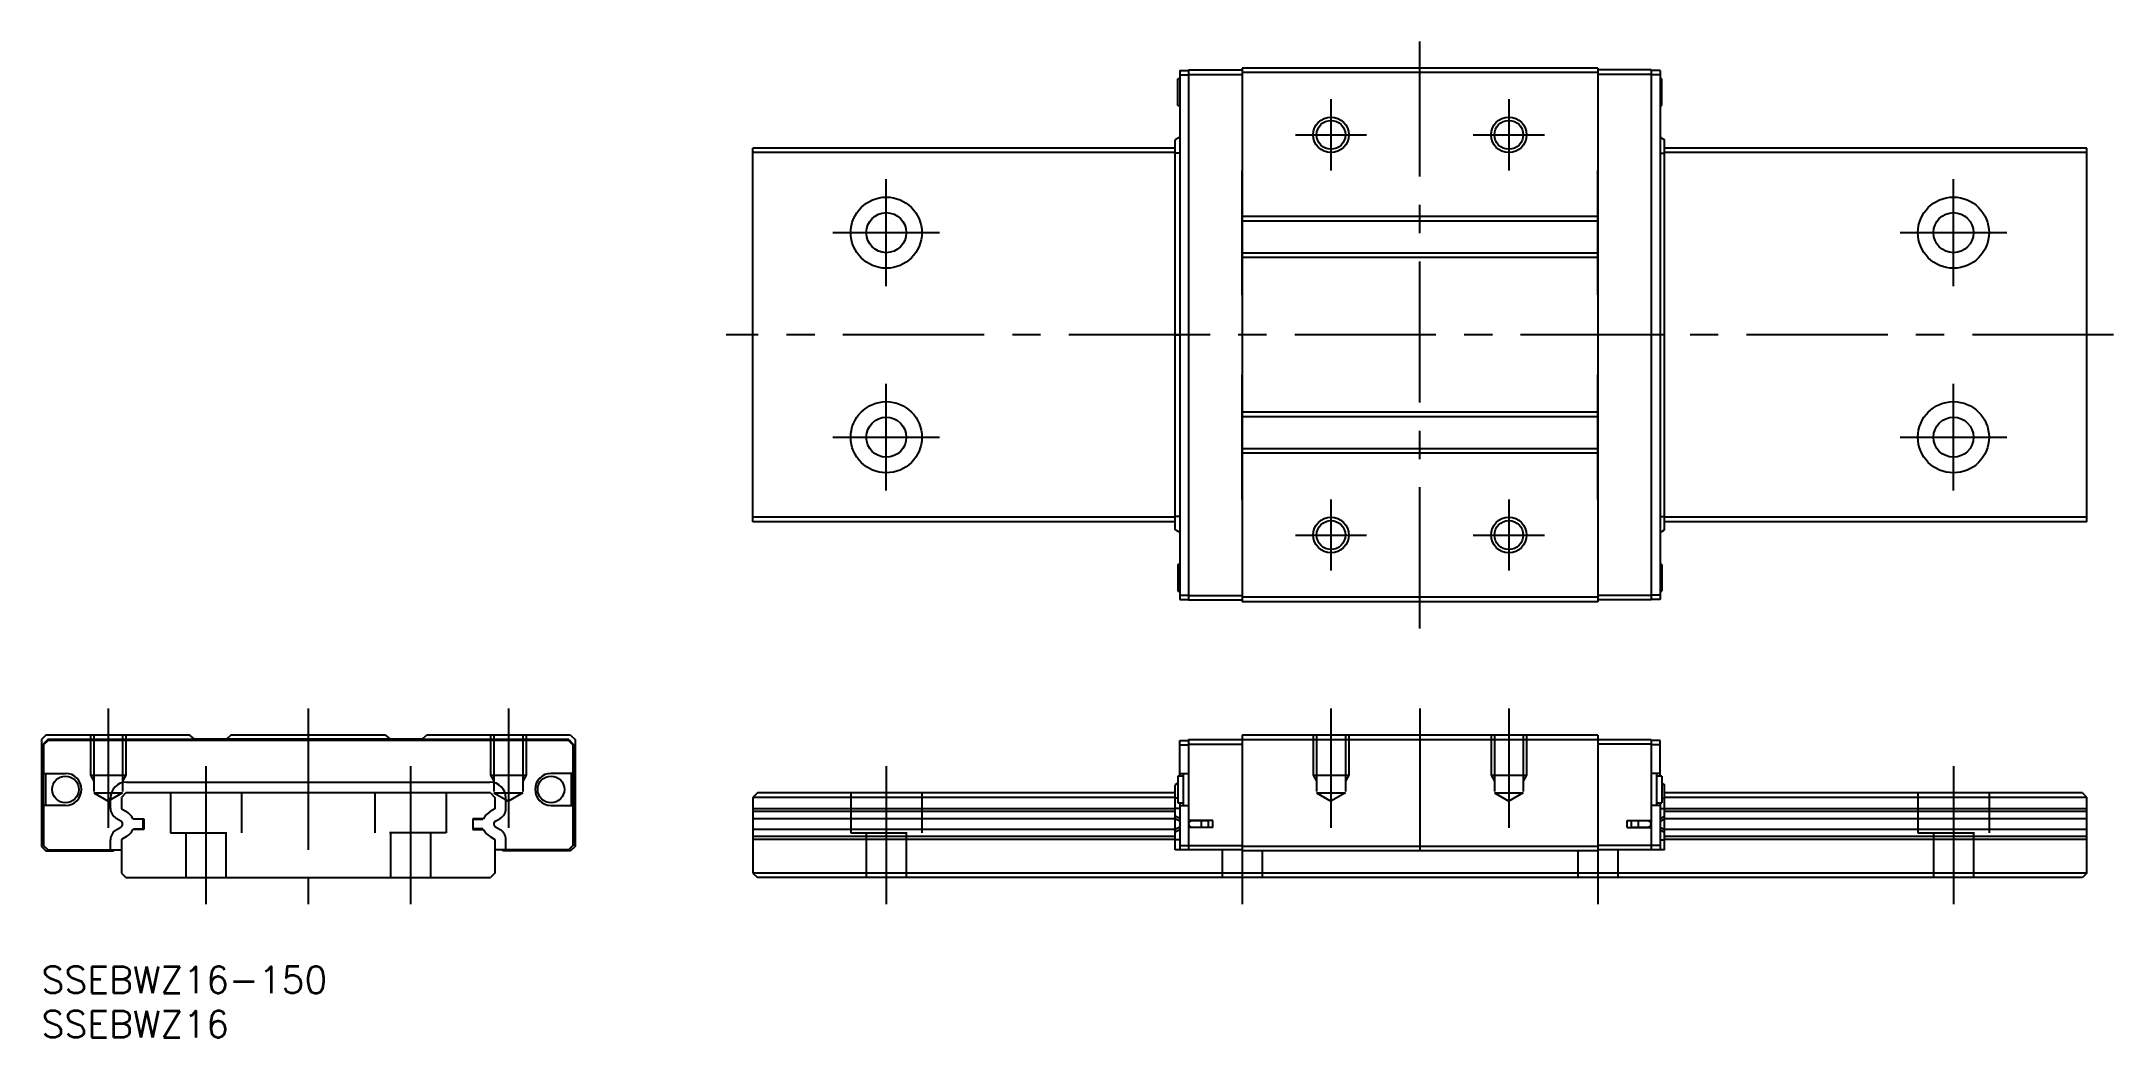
# Model space of a CAD drawing. Extents: x 0 to 233, y -8 to 104.
import ezdxf

# ---------------------------------------------------------------- set-up
doc = ezdxf.new("R2010")
doc.units = 0
doc.header["$LTSCALE"] = 0.5
doc.linetypes.add('CENTER', pattern=[50.8, 31.75, -6.35, 6.35, -6.35])
doc.linetypes.add('DASHED', pattern=[19.05, 12.7, -6.35])
for name, color, linetype in [('MSM_CENTER', 1, 'CENTER'), ('MSM_CONTINUOUS', 7, 'CONTINUOUS'), ('MSM_DASHED', 4, 'DASHED'), ('MSM_NARROW', 5, 'CONTINUOUS'), ('MSM_PART_NUMBER', 7, 'CONTINUOUS')]:
    doc.layers.add(name, color=color, linetype=linetype)
doc.styles.get("Standard").update_dxf_attribs({"font": 'txt.shx', "height": 3, "bigfont": 'bigfont.shx'})

# ---------------------------------------------------------------- blocks, each defined once
blk = doc.blocks.new('*U2')
at = {"layer": 'MSM_PART_NUMBER'}
blk.add_text('SSEBWZ16-150', height=3, dxfattribs=at).set_placement((0, -3))
blk = doc.blocks.new('*U3')
at = {"layer": 'MSM_PART_NUMBER'}
blk.add_text('SSEBWZ16', height=3, dxfattribs=at).set_placement((0, -8))

msp = doc.modelspace()

# ---------------------------------------------------------------- linework, layer by layer
at = {"layer": 'MSM_CENTER'}
for p, q in [((155, 38), (155, 104)), ((145, 97.5), (145, 89.5)), ((165, 97.5), (165, 89.5)), ((141, 93.5), (149, 93.5)), ((161, 93.5), (169, 93.5)), ((135, 75.5), (135, 89.5)), ((175, 75.5), (175, 89.5)), ((95, 76.5), (95, 88.5)), ((215, 76.5), (215, 88.5)), ((89, 82.5), (101, 82.5)), ((209, 82.5), (221, 82.5)), ((233, 71), (77, 71)), ((95, 53.5), (95, 65.5)), ((135, 52.5), (135, 66.5)), ((175, 52.5), (175, 66.5)), ((215, 53.5), (215, 65.5)), ((89, 59.5), (101, 59.5)), ((209, 59.5), (221, 59.5)), ((145, 52.5), (145, 44.5)), ((165, 52.5), (165, 44.5)), ((141, 48.5), (149, 48.5)), ((161, 48.5), (169, 48.5)), ((7.5, 29), (7.5, 15.564115)), ((30, 29), (30, 7)), ((52.5, 29), (52.5, 15.564115)), ((145, 29), (145, 15.564115)), ((155, 29), (155, 10)), ((165, 29), (165, 15.564115)), ((18.5, 22.5), (18.5, 7)), ((41.5, 22.5), (41.5, 7)), ((95, 22.5), (95, 7)), ((135, 22.5), (135, 7)), ((175, 22.5), (175, 7)), ((215, 22.5), (215, 7))]:
    msp.add_line(p, q, dxfattribs=at)
at = {"layer": 'MSM_CONTINUOUS'}
for p, q in [((128, 100.75), (128, 41.25)), ((128, 100.75), (129, 100.75)), ((128, 100.25), (129, 100.25)), ((129, 100.8), (129, 41.2)), ((129, 100.8), (135, 100.8)), ((129, 100.3), (135, 100.3)), ((135, 101), (135, 41)), ((175, 101), (135, 101)), ((175, 100.5), (135, 100.5)), ((175, 101), (175, 41)), ((181, 100.8), (175, 100.8)), ((181, 100.3), (175, 100.3)), ((181, 100.8), (181, 41.2)), ((182, 100.75), (181, 100.75)), ((182, 100.25), (181, 100.25)), ((182, 100.75), (182, 41.25)), ((127.8, 96.8), (127.8, 99.8)), ((128, 99.8), (127.8, 99.8)), ((182.2, 99.8), (182, 99.8)), ((182.2, 96.8), (182.2, 99.8)), ((127.8, 96.8), (128, 96.8)), ((182, 96.8), (182.2, 96.8)), ((128, 93.23), (127.5, 92.93)), ((182, 93.23), (182.5, 92.93)), ((127.5, 92), (80, 92)), ((80, 50), (80, 92)), ((127.5, 91.5), (80, 91.5)), ((127.5, 49.07), (127.5, 92.93)), ((128, 91.43), (127.5, 91.43)), ((182, 91.43), (182.5, 91.43)), ((182.5, 49.07), (182.5, 92.93)), ((230, 92), (182.5, 92)), ((230, 91.5), (182.5, 91.5)), ((230, 50), (230, 92)), ((175, 84.3), (135, 84.3)), ((175, 83.8), (135, 83.8)), ((175, 80.2), (135, 80.2)), ((175, 79.7), (135, 79.7)), ((127.5, 71), (128, 71)), ((182.5, 71), (182, 71)), ((175, 62.3), (135, 62.3)), ((175, 61.8), (135, 61.8)), ((175, 58.2), (135, 58.2)), ((175, 57.7), (135, 57.7)), ((127.5, 50.5), (80, 50.5)), ((127.5, 50), (80, 50)), ((128, 50.57), (127.5, 50.57)), ((128, 48.77), (127.5, 49.07)), ((182, 50.57), (182.5, 50.57)), ((182, 48.77), (182.5, 49.07)), ((230, 50.5), (182.5, 50.5)), ((230, 50), (182.5, 50)), ((128, 45.2), (127.8, 45.2)), ((127.8, 45.2), (127.8, 42.2)), ((182.2, 45.2), (182, 45.2)), ((182.2, 45.2), (182.2, 42.2)), ((127.8, 42.2), (128, 42.2)), ((182, 42.2), (182.2, 42.2)), ((128, 41.75), (129, 41.75)), ((128, 41.25), (129, 41.25)), ((129, 41.7), (135, 41.7)), ((129, 41.2), (135, 41.2)), ((175, 41.5), (135, 41.5)), ((175, 41), (135, 41)), ((181, 41.7), (175, 41.7)), ((181, 41.2), (175, 41.2)), ((182, 41.75), (181, 41.75)), ((182, 41.25), (181, 41.25)), ((0.5, 26), (0, 25.5)), ((16.7, 26), (0.5, 26)), ((17.2, 25.55), (16.7, 26)), ((21.3, 26), (20.8, 25.55)), ((38.7, 26), (21.3, 26)), ((38.7, 26), (39.2, 25.55)), ((42.8, 25.55), (43.3, 26)), ((59.5, 26), (43.3, 26)), ((59.5, 26), (60, 25.5)), ((175, 26), (135, 26)), ((135, 26), (135, 13)), ((175, 26), (175, 13)), ((0, 25.5), (0, 13.5)), ((0.7, 25.5), (0.2, 25)), ((0.2, 25), (0.2, 13.6)), ((0.75, 25.4), (0.25, 24.9)), ((0.25, 24.9), (0.25, 21.7)), ((59.3, 25.5), (0.7, 25.5)), ((59.25, 25.4), (0.75, 25.4)), ((42.8, 25.55), (17.2, 25.55)), ((59.25, 25.4), (59.75, 24.9)), ((59.3, 25.5), (59.8, 25)), ((59.75, 24.9), (59.75, 21.7)), ((59.8, 25), (59.8, 13.6)), ((60, 25.5), (60, 13.5)), ((128, 21.4), (128, 25.4)), ((128, 25.4), (129, 25.4)), ((128, 24.9), (129, 24.9)), ((129, 25.5), (181, 25.5)), ((129, 25.5), (129, 13.1)), ((129, 25), (135, 25)), ((181, 25), (175, 25)), ((181, 25.5), (181, 13.1)), ((182, 25.4), (181, 25.4)), ((182, 24.9), (181, 24.9)), ((182, 21.4), (182, 25.4)), ((0.25, 21.7), (2.7, 21.7)), ((0.45, 21.7), (0.45, 18.1)), ((59.75, 21.7), (57.3, 21.7)), ((59.55, 21.7), (59.55, 18.1)), ((128.4, 21.4), (127.8, 21.4)), ((127.8, 21.4), (127.8, 18.4)), ((128, 21.7), (129, 21.7)), ((128.4, 21.7), (128.4, 18.1)), ((182, 21.7), (181, 21.7)), ((181.6, 21.7), (181.6, 18.1)), ((182.2, 21.4), (181.6, 21.4)), ((182.2, 21.4), (182.2, 18.4)), ((7.77, 17.764275), (7.77, 18.93)), ((9.5, 19.5), (9, 19)), ((9, 19), (9, 17.723861)), ((50.5, 19.5), (9.5, 19.5)), ((9.57, 20.73), (50.43, 20.73)), ((50.5, 19.5), (51, 19)), ((51, 19), (51, 17.723861)), ((52.23, 17.764275), (52.23, 18.93)), ((80.5, 19.5), (80, 19)), ((127.5, 19), (80, 19)), ((80, 19), (80, 17.400544)), ((127.5, 19.5), (80.5, 19.5)), ((127.8, 20.61), (127.5, 20.43)), ((127.5, 13.1), (127.5, 20.43)), ((127.8, 18.93), (127.5, 18.93)), ((182.2, 20.61), (182.5, 20.43)), ((182.2, 18.93), (182.5, 18.93)), ((182.5, 16.89825), (182.5, 20.43)), ((229.5, 19.5), (182.5, 19.5)), ((230, 19), (182.5, 19)), ((229.5, 19.5), (230, 19)), ((230, 17.400544), (230, 19)), ((0.2, 16.4), (0.25, 16.4)), ((2.7, 18.1), (0.25, 18.1)), ((0.25, 18.1), (0.25, 13.6)), ((8.925814, 16.34641), (8.42, 16.638442)), ((9, 17.723861), (9.56, 17.400544)), ((10.282271, 16.6), (11.5, 16.6)), ((10.379145, 16.549999), (10.358567, 16.600219)), ((11.45, 16.55), (10.379148, 16.55)), ((11.45, 15.45), (11.45, 16.55)), ((11.5, 16.6), (11.5, 15.4)), ((48.5, 16.6), (48.5, 15.4)), ((49.717729, 16.6), (48.5, 16.6)), ((48.55, 16.55), (49.620852, 16.55)), ((48.55, 15.45), (48.55, 16.55)), ((49.620855, 16.549999), (49.641433, 16.600219)), ((51, 17.723861), (50.44, 17.400544)), ((51.074186, 16.34641), (51.58, 16.638442)), ((57.3, 18.1), (59.75, 18.1)), ((59.75, 18.1), (59.75, 13.6)), ((59.8, 16.4), (59.75, 16.4)), ((127.5, 17.723861), (80, 17.723861)), ((80, 17.400544), (80, 10.5)), ((127.5, 17.400544), (80, 17.400544)), ((127.5, 16.6), (80, 16.6)), ((128, 17.764275), (127.5, 17.764275)), ((128, 16.638442), (127.5, 16.89825)), ((128, 16.34641), (127.5, 16.606218)), ((127.8, 18.4), (128.4, 18.4)), ((128, 18.4), (128, 13.1)), ((128, 18.1), (129, 18.1)), ((131.7, 16.4), (129, 16.4)), ((131.2, 16.35), (129.35, 16.35)), ((129.8, 16.35), (129.8, 16.4)), ((130.260586, 16.35), (130.260586, 16.4)), ((130.4, 16.35), (130.4, 15.65)), ((131.2, 16.35), (131.2, 15.65)), ((131.7, 15.6), (131.7, 16.4)), ((178.3, 15.6), (178.3, 16.4)), ((178.3, 16.4), (181, 16.4)), ((180.65, 16.35), (178.8, 16.35)), ((178.8, 15.65), (178.8, 16.35)), ((179.6, 15.65), (179.6, 16.35)), ((179.739414, 16.35), (179.739414, 16.4)), ((180.2, 16.35), (180.2, 16.4)), ((182, 18.1), (181, 18.1)), ((181.6, 18.4), (182.2, 18.4)), ((182, 18.4), (182, 13.1)), ((182, 17.764275), (182.5, 17.764275)), ((182, 16.638442), (182.5, 16.89825)), ((182, 16.34641), (182.5, 16.606218)), ((230, 17.723861), (182.5, 17.723861)), ((230, 17.400544), (182.5, 17.400544)), ((182.5, 13.1), (182.5, 16.89825)), ((230, 16.6), (182.5, 16.6)), ((230, 10.5), (230, 17.400544)), ((0.2, 15.6), (0.25, 15.6)), ((7.77, 13.1), (7.77, 14.235725)), ((8.42, 15.361558), (8.925814, 15.65359)), ((9.56, 14.599456), (9, 14.276139)), ((9, 14.276139), (9, 10.5)), ((11.5, 15.4), (10.282271, 15.4)), ((10.358585, 15.399825), (10.379143, 15.450002)), ((10.379148, 15.45), (11.45, 15.45)), ((48.5, 15.4), (49.717729, 15.4)), ((49.620852, 15.45), (48.55, 15.45)), ((49.641415, 15.399825), (49.620857, 15.450002)), ((50.44, 14.599456), (51, 14.276139)), ((51, 14.276139), (51, 10.5)), ((51.58, 15.361558), (51.074186, 15.65359)), ((52.23, 13.1), (52.23, 14.235725)), ((59.8, 15.6), (59.75, 15.6)), ((127.5, 15.4), (80, 15.4)), ((127.5, 14.599456), (80, 14.599456)), ((127.5, 14.276139), (80, 14.276139)), ((128, 15.65359), (127.5, 15.393782)), ((128, 15.361558), (127.5, 15.10175)), ((128, 14.235725), (127.5, 14.235725)), ((131.7, 15.6), (129, 15.6)), ((129.35, 15.65), (131.2, 15.65)), ((129.8, 15.6), (129.8, 15.65)), ((130.260586, 15.6), (130.260586, 15.65)), ((178.3, 15.6), (181, 15.6)), ((178.8, 15.65), (180.65, 15.65)), ((179.739414, 15.6), (179.739414, 15.65)), ((180.2, 15.6), (180.2, 15.65)), ((182, 15.65359), (182.5, 15.393782)), ((182, 15.361558), (182.5, 15.10175)), ((182, 14.235725), (182.5, 14.235725)), ((230, 15.4), (182.5, 15.4)), ((230, 14.599456), (182.5, 14.599456)), ((230, 14.276139), (182.5, 14.276139)), ((0, 13.5), (0.5, 13)), ((0.2, 13.6), (0.7, 13.1)), ((0.25, 13.6), (0.75, 13.1)), ((0.5, 13), (8.1, 13)), ((0.7, 13.1), (9, 13.1)), ((8.1, 13), (8.2, 13.1)), ((59.3, 13.1), (51, 13.1)), ((51.9, 13), (51.8, 13.1)), ((59.5, 13), (51.9, 13)), ((59.75, 13.6), (59.25, 13.1)), ((59.8, 13.6), (59.3, 13.1)), ((60, 13.5), (59.5, 13)), ((135, 13.1), (127.5, 13.1)), ((128, 13.6), (135, 13.6)), ((175, 13.5), (135, 13.5)), ((175, 13), (135, 13)), ((182, 13.6), (175, 13.6)), ((182.5, 13.1), (175, 13.1)), ((9, 10.5), (9.5, 10)), ((9.5, 10), (50.5, 10)), ((51, 10.5), (50.5, 10)), ((230, 10.5), (80, 10.5)), ((80, 10.5), (80.5, 10)), ((229.5, 10), (80.5, 10)), ((230, 10.5), (229.5, 10))]:
    msp.add_line(p, q, dxfattribs=at)
for centre, radius in [((145, 93.5), 1.621), ((165, 93.5), 1.621), ((95, 82.5), 4), ((215, 82.5), 4), ((95, 82.5), 2.25), ((215, 82.5), 2.25), ((95, 59.5), 4), ((215, 59.5), 4), ((95, 59.5), 2.25), ((215, 59.5), 2.25), ((145, 48.5), 1.621), ((165, 48.5), 1.621), ((2.7, 19.9), 1.5), ((57.3, 19.9), 1.5)]:
    msp.add_circle(centre, radius, dxfattribs=at)
for centre, radius, start, end in [((2.7, 19.9), 1.8, 270, 90), ((57.3, 19.9), 1.8, 90, 270), ((9.570026, 18.929974), 1.800026, 90.000832, 179.999168), ((50.429974, 18.929974), 1.800026, 0.000832, 89.999168), ((9.07, 17.764275), 1.3, 180, 240), ((8.725814, 16), 0.4, 300, 60), ((8.685, 15.885), 1.75, 24.115126, 60), ((51.315, 15.885), 1.75, 120, 155.884874), ((51.274186, 16), 0.4, 120, 240), ((50.93, 17.764275), 1.3, 300, 0), ((129.35, 16), 0.35, 90, 270), ((180.65, 16), 0.35, 270, 90), ((9.07, 14.235725), 1.3, 120, 180), ((8.685, 16.115), 1.75, 300, 335.884874), ((51.315, 16.115), 1.75, 204.115126, 240), ((50.93, 14.235725), 1.3, 0, 60)]:
    msp.add_arc(centre, radius, start, end, dxfattribs=at)
at = {"layer": 'MSM_DASHED'}
for p, q in [((5.5, 26), (5.5, 21.5)), ((5.879, 26), (5.879, 19.5)), ((9.121, 26), (9.121, 19.5)), ((9.5, 26), (9.5, 21.5)), ((50.5, 26), (50.5, 21.5)), ((50.879, 26), (50.879, 19.5)), ((54.121, 26), (54.121, 19.5)), ((54.5, 26), (54.5, 21.5)), ((143, 26), (143, 21.5)), ((143.379, 26), (143.379, 19.5)), ((146.621, 26), (146.621, 19.5)), ((147, 26), (147, 21.5)), ((163, 26), (163, 21.5)), ((163.379, 26), (163.379, 19.5)), ((166.621, 26), (166.621, 19.5)), ((167, 26), (167, 21.5)), ((5.5, 21.5), (9.5, 21.5)), ((5.5, 21.5), (5.879, 20.843553)), ((9.5, 21.5), (9.121, 20.843553)), ((50.5, 21.5), (54.5, 21.5)), ((50.5, 21.5), (50.879, 20.843553)), ((54.5, 21.5), (54.121, 20.843553)), ((143, 21.5), (147, 21.5)), ((143, 21.5), (143.379, 20.843553)), ((147, 21.5), (146.621, 20.843553)), ((163, 21.5), (167, 21.5)), ((163, 21.5), (163.379, 20.843553)), ((167, 21.5), (166.621, 20.843553)), ((5.879, 19.5), (9.121, 19.5)), ((5.879, 19.5), (7.5, 18.564115)), ((9.121, 19.5), (7.5, 18.564115)), ((14.5, 19.5), (14.5, 15)), ((22.5, 19.5), (22.5, 15)), ((37.5, 19.5), (37.5, 15)), ((45.5, 19.5), (45.5, 15)), ((50.879, 19.5), (54.121, 19.5)), ((50.879, 19.5), (52.5, 18.564115)), ((54.121, 19.5), (52.5, 18.564115)), ((91, 19.5), (91, 15)), ((99, 19.5), (99, 15)), ((143.379, 19.5), (146.621, 19.5)), ((143.379, 19.5), (145, 18.564115)), ((146.621, 19.5), (145, 18.564115)), ((163.379, 19.5), (166.621, 19.5)), ((163.379, 19.5), (165, 18.564115)), ((166.621, 19.5), (165, 18.564115)), ((211, 19.5), (211, 15)), ((219, 19.5), (219, 15)), ((14.5, 15), (22.5, 15)), ((16.25, 15), (16.25, 10)), ((20.75, 15), (20.75, 10)), ((45.5, 15), (37.5, 15)), ((39.25, 15), (39.25, 10)), ((43.75, 15), (43.75, 10)), ((91, 15), (99, 15)), ((92.75, 15), (92.75, 10)), ((97.25, 15), (97.25, 10)), ((211, 15), (219, 15)), ((212.75, 15), (212.75, 10)), ((217.25, 15), (217.25, 10)), ((132.75, 13.1), (132.75, 10)), ((137.25, 13), (137.25, 10)), ((172.75, 13), (172.75, 10)), ((177.25, 13.1), (177.25, 10))]:
    msp.add_line(p, q, dxfattribs=at)
at = {"layer": 'MSM_NARROW'}
for centre in [(145, 93.5), (165, 93.5), (145, 48.5), (165, 48.5)]:
    msp.add_circle(centre, 2, dxfattribs=at)

# ---------------------------------------------------------------- block references
at = {"layer": 'MSM_CONTINUOUS'}
for name in ['*U2', '*U3']:
    msp.add_blockref(name, (0, 0), dxfattribs=at)

doc.saveas('drawing.dxf')
